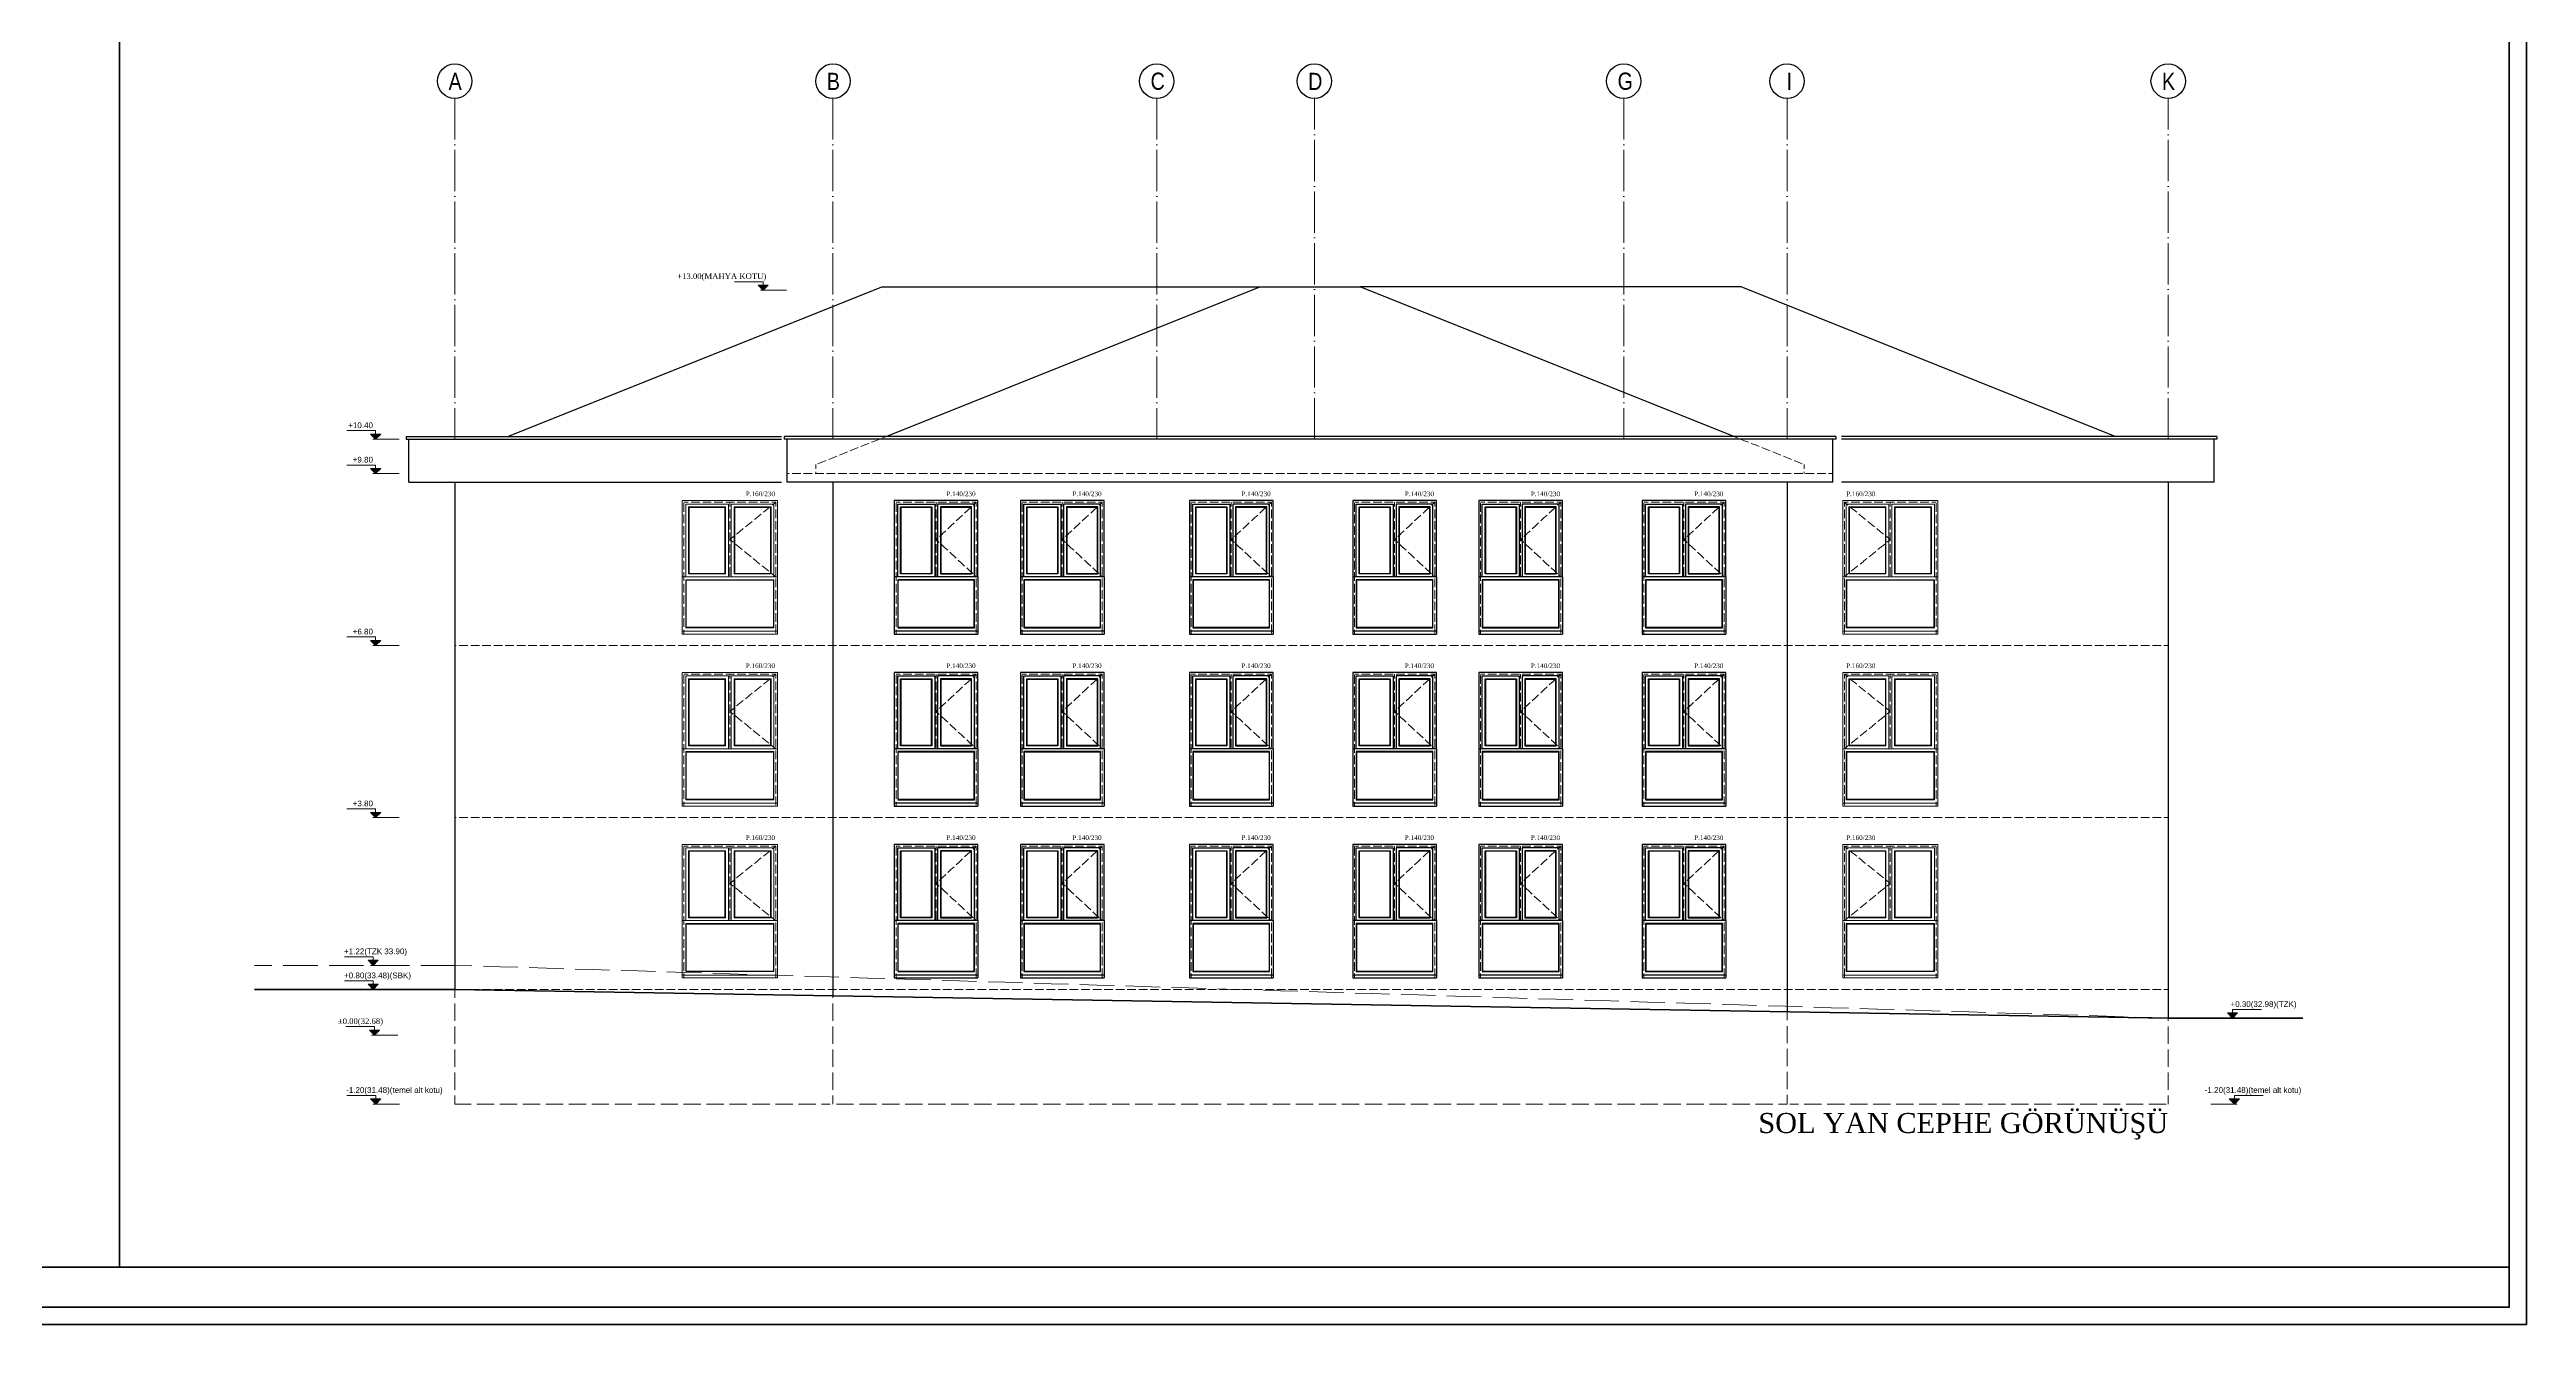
# Model space of a CAD drawing. Header units: millimetres. Extents: x 11587 to 81192, y -36083 to -25300.
# Drawn here: x 76869 to 81192, y -36083 to -33858 of the extents above; entities that cross this region are included whole.
import ezdxf

# ---------------------------------------------------------------- set-up
doc = ezdxf.new("R2010")
doc.units = ezdxf.units.MM
doc.linetypes.add('AKS', pattern=[30, 24, -3, 0, -3])
doc.linetypes.add('IZDUSUM1', pattern=[20, 7.5, -5, 7.5, 0])
for name, color, linetype, lineweight in [('rtm-aks balon', 20, 'Continuous', 25), ('rtm-aks balon yazı', 7, 'Continuous', 20), ('rtm-aks yeni', 7, 'AKS', 20), ('rtm-antet yazı-03', 233, 'Continuous', 30), ('rtm-antet-02', 140, 'Continuous', 40), ('rtm-cephe-03', 241, 'Continuous', 30), ('rtm-cephe-04', 33, 'Continuous', 25), ('rtm-izdusum-üst ince', 8, 'IZDUSUM1', 5), ('rtm-izdusum-üst kalın', 211, 'IZDUSUM1', 15), ('rtm-kesit katmanı-05', 153, 'Continuous', 20), ('rtm-mhl-yazı-malzeme', 253, 'Continuous', 13), ('rtm-sembol kot yazı', 7, 'Continuous', 20), ('rtm-symbol lvl', 242, 'Continuous', 20), ('rtm-tas_betonarme', 50, 'Continuous', 40)]:
    doc.layers.add(name, color=color, linetype=linetype, lineweight=lineweight)
doc.styles.add('A', font='times.ttf', dxfattribs={"height": 20})
doc.styles.add('AKSYAZI', font='ARIALN.TTF')
doc.styles.add('KT-isocpeur', font='arial.ttf', dxfattribs={"height": 10})
doc.styles.add('VAZ-OLCU', font='times.ttf', dxfattribs={"height": 60})

msp = doc.modelspace()

# ---------------------------------------------------------------- hatches: boundary and pattern name
at = {"layer": 'rtm-symbol lvl'}
for points in [[(78123.56, -34269.39), (78114.72, -34278.22), (78105.88, -34269.39)], [(78123.56, -34269.39), (78114.72, -34278.22), (78105.88, -34269.39)], [(77447.23, -34529.31), (77438.32, -34538.22), (77429.42, -34529.31)], [(77447.23, -34529.31), (77438.32, -34538.22), (77429.42, -34529.31)], [(77447.23, -34589.31), (77438.32, -34598.22), (77429.42, -34589.31)], [(77447.23, -34589.31), (77438.32, -34598.22), (77429.42, -34589.31)], [(77447.23, -34889.31), (77438.32, -34898.22), (77429.42, -34889.31)], [(77447.23, -34889.31), (77438.32, -34898.22), (77429.42, -34889.31)], [(77447.23, -35189.31), (77438.32, -35198.22), (77429.42, -35189.31)], [(77447.23, -35189.31), (77438.32, -35198.22), (77429.42, -35189.31)], [(77442.97, -35447.31), (77434.07, -35456.22), (77425.16, -35447.31)], [(77442.97, -35447.31), (77434.07, -35456.22), (77425.16, -35447.31)], [(77442.97, -35489.31), (77434.07, -35498.22), (77425.16, -35489.31)], [(77442.97, -35489.31), (77434.07, -35498.22), (77425.16, -35489.31)], [(77445.04, -35569.39), (77436.2, -35578.22), (77427.36, -35569.39)], [(77445.04, -35569.39), (77436.2, -35578.22), (77427.36, -35569.39)], [(80669.71, -35539.31), (80678.62, -35548.22), (80687.52, -35539.31)], [(80669.71, -35539.31), (80678.62, -35548.22), (80687.52, -35539.31)], [(77447.42, -35689.31), (77438.51, -35698.22), (77429.6, -35689.31)], [(77447.42, -35689.31), (77438.51, -35698.22), (77429.6, -35689.31)], [(80673, -35689.31), (80681.91, -35698.22), (80690.82, -35689.31)], [(80673, -35689.31), (80681.91, -35698.22), (80690.82, -35689.31)]]:
    msp.add_hatch(color=256, dxfattribs=at).paths.add_polyline_path(points)

# ---------------------------------------------------------------- linework, layer by layer
at = {"layer": 'rtm-aks balon'}
for centre in [(77576.4, -33913.3), (78236.4, -33913.3), (78801.4, -33913.3), (79076.4, -33913.3), (79616.4, -33913.3), (79901.4, -33913.3), (80566.4, -33913.3)]:
    msp.add_circle(centre, 30, dxfattribs=at)
at = {"layer": 'rtm-aks yeni', "ltscale": 3}
for p, q in [((77576.4, -33943.3), (77576.4, -34538.22)), ((78236.4, -33943.3), (78236.4, -34538.22)), ((78801.4, -33943.3), (78801.4, -34538.22)), ((79076.4, -34538.22), (79076.4, -33943.3)), ((79616.4, -33943.3), (79616.4, -34538.22)), ((79901.4, -33943.3), (79901.4, -34538.22)), ((80566.4, -34538.22), (80566.4, -33943.3))]:
    msp.add_line(p, q, dxfattribs=at)
at = {"layer": 'rtm-antet-02'}
for points in [[(68391.61, -31582.89), (68391.61, -36082.89), (81191.61, -36082.89), (81191.61, -31582.89), (68391.61, -31582.89)], [(76991.61, -31612.89), (76991.61, -35982.89)], [(68421.61, -35982.89), (81161.61, -35982.89)]]:
    msp.add_lwpolyline(points, dxfattribs=at)
msp.add_lwpolyline([(68421.61, -31612.89), (68421.61, -36052.89), (81161.61, -36052.89), (81161.61, -31612.89)], close=True, dxfattribs=at)
at = {"layer": 'rtm-cephe-03'}
for p, q in [((78236.4, -34613.22), (78236.4, -35509.26)), ((79901.4, -34613.22), (79901.4, -35537.1))]:
    msp.add_line(p, q, dxfattribs=at)
for points in [[(78329.17, -34533.22), (78981.4, -34272.33)], [(78981.4, -34272.33), (79156.4, -34272.33)], [(79808.63, -34533.22), (79156.4, -34272.33)], [(79986.4, -34533.22), (78151.4, -34533.22)], [(78151.4, -34533.22), (78151.4, -34538.22)], [(79986.4, -34533.22), (79986.4, -34538.22)], [(79986.4, -34538.22), (78151.4, -34538.22)], [(78156.4, -34613.22), (78156.4, -34538.22)], [(79981.4, -34613.22), (79981.4, -34538.22)], [(79981.4, -34613.22), (78156.4, -34613.22)]]:
    msp.add_lwpolyline(points, dxfattribs=at)
at = {"layer": 'rtm-cephe-04'}
for p, q in [((77576.4, -34613.22), (77576.4, -35498.22)), ((80566.4, -34613.22), (80566.4, -35548.22)), ((78489.4, -34873.22), (78343.4, -34873.22)), ((78343.4, -34873.22), (78343.4, -34878.22)), ((78343.4, -34878.22), (78489.4, -34878.22)), ((78489.4, -34873.22), (78489.4, -34878.22)), ((78709.4, -34873.22), (78563.4, -34873.22)), ((78563.4, -34873.22), (78563.4, -34878.22)), ((78563.4, -34878.22), (78709.4, -34878.22)), ((78709.4, -34873.22), (78709.4, -34878.22)), ((79004.4, -34873.22), (78858.4, -34873.22)), ((78858.4, -34873.22), (78858.4, -34878.22)), ((78858.4, -34878.22), (79004.4, -34878.22)), ((79004.4, -34873.22), (79004.4, -34878.22)), ((79289.4, -34873.22), (79143.4, -34873.22)), ((79143.4, -34873.22), (79143.4, -34878.22)), ((79143.4, -34878.22), (79289.4, -34878.22)), ((79289.4, -34873.22), (79289.4, -34878.22)), ((79509.4, -34873.22), (79363.4, -34873.22)), ((79363.4, -34873.22), (79363.4, -34878.22)), ((79363.4, -34878.22), (79509.4, -34878.22)), ((79509.4, -34873.22), (79509.4, -34878.22)), ((79794.4, -34873.22), (79648.4, -34873.22)), ((79648.4, -34873.22), (79648.4, -34878.22)), ((79648.4, -34878.22), (79794.4, -34878.22)), ((79794.4, -34873.22), (79794.4, -34878.22)), ((78489.4, -35173.22), (78343.4, -35173.22)), ((78343.4, -35173.22), (78343.4, -35178.22)), ((78343.4, -35178.22), (78489.4, -35178.22)), ((78489.4, -35173.22), (78489.4, -35178.22)), ((78709.4, -35173.22), (78563.4, -35173.22)), ((78563.4, -35173.22), (78563.4, -35178.22)), ((78563.4, -35178.22), (78709.4, -35178.22)), ((78709.4, -35173.22), (78709.4, -35178.22)), ((79004.4, -35173.22), (78858.4, -35173.22)), ((78858.4, -35173.22), (78858.4, -35178.22)), ((78858.4, -35178.22), (79004.4, -35178.22)), ((79004.4, -35173.22), (79004.4, -35178.22)), ((79289.4, -35173.22), (79143.4, -35173.22)), ((79143.4, -35173.22), (79143.4, -35178.22)), ((79143.4, -35178.22), (79289.4, -35178.22)), ((79289.4, -35173.22), (79289.4, -35178.22)), ((79509.4, -35173.22), (79363.4, -35173.22)), ((79363.4, -35173.22), (79363.4, -35178.22)), ((79363.4, -35178.22), (79509.4, -35178.22)), ((79509.4, -35173.22), (79509.4, -35178.22)), ((79794.4, -35173.22), (79648.4, -35173.22)), ((79648.4, -35173.22), (79648.4, -35178.22)), ((79648.4, -35178.22), (79794.4, -35178.22)), ((79794.4, -35173.22), (79794.4, -35178.22)), ((78489.4, -35473.22), (78343.4, -35473.22)), ((78343.4, -35473.22), (78343.4, -35478.22)), ((78343.4, -35478.22), (78489.4, -35478.22)), ((78489.4, -35473.22), (78489.4, -35478.22)), ((78709.4, -35473.22), (78563.4, -35473.22)), ((78563.4, -35473.22), (78563.4, -35478.22)), ((78563.4, -35478.22), (78709.4, -35478.22)), ((78709.4, -35473.22), (78709.4, -35478.22)), ((79004.4, -35473.22), (78858.4, -35473.22)), ((78858.4, -35473.22), (78858.4, -35478.22)), ((78858.4, -35478.22), (79004.4, -35478.22)), ((79004.4, -35473.22), (79004.4, -35478.22)), ((79289.4, -35473.22), (79143.4, -35473.22)), ((79143.4, -35473.22), (79143.4, -35478.22)), ((79143.4, -35478.22), (79289.4, -35478.22)), ((79289.4, -35473.22), (79289.4, -35478.22)), ((79509.4, -35473.22), (79363.4, -35473.22)), ((79363.4, -35473.22), (79363.4, -35478.22)), ((79363.4, -35478.22), (79509.4, -35478.22)), ((79509.4, -35473.22), (79509.4, -35478.22)), ((79794.4, -35473.22), (79648.4, -35473.22)), ((79648.4, -35473.22), (79648.4, -35478.22)), ((79648.4, -35478.22), (79794.4, -35478.22)), ((79794.4, -35473.22), (79794.4, -35478.22))]:
    msp.add_line(p, q, dxfattribs=at)
for points in [[(77669.17, -34533.22), (78321.4, -34272.33), (78981.4, -34272.33)], [(80473.63, -34533.22), (79821.4, -34272.33), (79156.4, -34272.33)], [(77491.4, -34533.22), (78146.4, -34533.22)], [(77491.4, -34533.22), (77491.4, -34538.22)], [(80651.4, -34533.22), (79996.4, -34533.22)], [(80651.4, -34533.22), (80651.4, -34538.22)], [(77491.4, -34538.22), (78146.4, -34538.22)], [(77496.4, -34613.22), (77496.4, -34538.22)], [(80651.4, -34538.22), (79996.4, -34538.22)], [(80646.4, -34613.22), (80646.4, -34538.22)], [(77496.4, -34613.22), (78146.4, -34613.22)], [(80646.4, -34613.22), (79996.4, -34613.22)], [(78489.4, -34778.22), (78489.4, -34645.22), (78343.4, -34645.22), (78343.4, -34778.22)], [(78349.4, -34778.22), (78349.4, -34651.22), (78413.9, -34651.22), (78413.9, -34778.22)], [(78483.4, -34778.22), (78483.4, -34651.22), (78418.9, -34651.22), (78418.9, -34778.22)], [(78709.4, -34778.22), (78709.4, -34645.22), (78563.4, -34645.22), (78563.4, -34778.22)], [(78569.4, -34778.22), (78569.4, -34651.22), (78633.9, -34651.22), (78633.9, -34778.22)], [(78703.4, -34778.22), (78703.4, -34651.22), (78638.9, -34651.22), (78638.9, -34778.22)], [(79004.4, -34778.22), (79004.4, -34645.22), (78858.4, -34645.22), (78858.4, -34778.22)], [(78864.4, -34778.22), (78864.4, -34651.22), (78928.9, -34651.22), (78928.9, -34778.22)], [(78998.4, -34778.22), (78998.4, -34651.22), (78933.9, -34651.22), (78933.9, -34778.22)], [(79289.4, -34778.22), (79289.4, -34645.22), (79143.4, -34645.22), (79143.4, -34778.22)], [(79149.4, -34778.22), (79149.4, -34651.22), (79213.9, -34651.22), (79213.9, -34778.22)], [(79283.4, -34778.22), (79283.4, -34651.22), (79218.9, -34651.22), (79218.9, -34778.22)], [(79509.4, -34778.22), (79509.4, -34645.22), (79363.4, -34645.22), (79363.4, -34778.22)], [(79369.4, -34778.22), (79369.4, -34651.22), (79433.9, -34651.22), (79433.9, -34778.22)], [(79503.4, -34778.22), (79503.4, -34651.22), (79438.9, -34651.22), (79438.9, -34778.22)], [(79794.4, -34778.22), (79794.4, -34645.22), (79648.4, -34645.22), (79648.4, -34778.22)], [(79654.4, -34778.22), (79654.4, -34651.22), (79718.9, -34651.22), (79718.9, -34778.22)], [(79788.4, -34778.22), (79788.4, -34651.22), (79723.9, -34651.22), (79723.9, -34778.22)], [(78343.4, -34778.22), (78343.4, -34873.22)], [(78489.4, -34778.22), (78343.4, -34778.22)], [(78489.4, -34778.22), (78489.4, -34873.22)], [(78563.4, -34778.22), (78563.4, -34873.22)], [(78709.4, -34778.22), (78563.4, -34778.22)], [(78709.4, -34778.22), (78709.4, -34873.22)], [(78858.4, -34778.22), (78858.4, -34873.22)], [(79004.4, -34778.22), (78858.4, -34778.22)], [(79004.4, -34778.22), (79004.4, -34873.22)], [(79143.4, -34778.22), (79143.4, -34873.22)], [(79289.4, -34778.22), (79143.4, -34778.22)], [(79289.4, -34778.22), (79289.4, -34873.22)], [(79363.4, -34778.22), (79363.4, -34873.22)], [(79509.4, -34778.22), (79363.4, -34778.22)], [(79509.4, -34778.22), (79509.4, -34873.22)], [(79648.4, -34778.22), (79648.4, -34873.22)], [(79794.4, -34778.22), (79648.4, -34778.22)], [(79794.4, -34778.22), (79794.4, -34873.22)], [(78489.4, -35078.22), (78489.4, -34945.22), (78343.4, -34945.22), (78343.4, -35078.22)], [(78349.4, -35078.22), (78349.4, -34951.22), (78413.9, -34951.22), (78413.9, -35078.22)], [(78483.4, -35078.22), (78483.4, -34951.22), (78418.9, -34951.22), (78418.9, -35078.22)], [(78709.4, -35078.22), (78709.4, -34945.22), (78563.4, -34945.22), (78563.4, -35078.22)], [(78569.4, -35078.22), (78569.4, -34951.22), (78633.9, -34951.22), (78633.9, -35078.22)], [(78703.4, -35078.22), (78703.4, -34951.22), (78638.9, -34951.22), (78638.9, -35078.22)], [(79004.4, -35078.22), (79004.4, -34945.22), (78858.4, -34945.22), (78858.4, -35078.22)], [(78864.4, -35078.22), (78864.4, -34951.22), (78928.9, -34951.22), (78928.9, -35078.22)], [(78998.4, -35078.22), (78998.4, -34951.22), (78933.9, -34951.22), (78933.9, -35078.22)], [(79289.4, -35078.22), (79289.4, -34945.22), (79143.4, -34945.22), (79143.4, -35078.22)], [(79149.4, -35078.22), (79149.4, -34951.22), (79213.9, -34951.22), (79213.9, -35078.22)], [(79283.4, -35078.22), (79283.4, -34951.22), (79218.9, -34951.22), (79218.9, -35078.22)], [(79509.4, -35078.22), (79509.4, -34945.22), (79363.4, -34945.22), (79363.4, -35078.22)], [(79369.4, -35078.22), (79369.4, -34951.22), (79433.9, -34951.22), (79433.9, -35078.22)], [(79503.4, -35078.22), (79503.4, -34951.22), (79438.9, -34951.22), (79438.9, -35078.22)], [(79794.4, -35078.22), (79794.4, -34945.22), (79648.4, -34945.22), (79648.4, -35078.22)], [(79654.4, -35078.22), (79654.4, -34951.22), (79718.9, -34951.22), (79718.9, -35078.22)], [(79788.4, -35078.22), (79788.4, -34951.22), (79723.9, -34951.22), (79723.9, -35078.22)], [(78343.4, -35078.22), (78343.4, -35173.22)], [(78489.4, -35078.22), (78343.4, -35078.22)], [(78489.4, -35078.22), (78489.4, -35173.22)], [(78563.4, -35078.22), (78563.4, -35173.22)], [(78709.4, -35078.22), (78563.4, -35078.22)], [(78709.4, -35078.22), (78709.4, -35173.22)], [(78858.4, -35078.22), (78858.4, -35173.22)], [(79004.4, -35078.22), (78858.4, -35078.22)], [(79004.4, -35078.22), (79004.4, -35173.22)], [(79143.4, -35078.22), (79143.4, -35173.22)], [(79289.4, -35078.22), (79143.4, -35078.22)], [(79289.4, -35078.22), (79289.4, -35173.22)], [(79363.4, -35078.22), (79363.4, -35173.22)], [(79509.4, -35078.22), (79363.4, -35078.22)], [(79509.4, -35078.22), (79509.4, -35173.22)], [(79648.4, -35078.22), (79648.4, -35173.22)], [(79794.4, -35078.22), (79648.4, -35078.22)], [(79794.4, -35078.22), (79794.4, -35173.22)], [(78489.4, -35378.22), (78489.4, -35245.22), (78343.4, -35245.22), (78343.4, -35378.22)], [(78349.4, -35378.22), (78349.4, -35251.22), (78413.9, -35251.22), (78413.9, -35378.22)], [(78483.4, -35378.22), (78483.4, -35251.22), (78418.9, -35251.22), (78418.9, -35378.22)], [(78709.4, -35378.22), (78709.4, -35245.22), (78563.4, -35245.22), (78563.4, -35378.22)], [(78569.4, -35378.22), (78569.4, -35251.22), (78633.9, -35251.22), (78633.9, -35378.22)], [(78703.4, -35378.22), (78703.4, -35251.22), (78638.9, -35251.22), (78638.9, -35378.22)], [(79004.4, -35378.22), (79004.4, -35245.22), (78858.4, -35245.22), (78858.4, -35378.22)], [(78864.4, -35378.22), (78864.4, -35251.22), (78928.9, -35251.22), (78928.9, -35378.22)], [(78998.4, -35378.22), (78998.4, -35251.22), (78933.9, -35251.22), (78933.9, -35378.22)], [(79289.4, -35378.22), (79289.4, -35245.22), (79143.4, -35245.22), (79143.4, -35378.22)], [(79149.4, -35378.22), (79149.4, -35251.22), (79213.9, -35251.22), (79213.9, -35378.22)], [(79283.4, -35378.22), (79283.4, -35251.22), (79218.9, -35251.22), (79218.9, -35378.22)], [(79509.4, -35378.22), (79509.4, -35245.22), (79363.4, -35245.22), (79363.4, -35378.22)], [(79369.4, -35378.22), (79369.4, -35251.22), (79433.9, -35251.22), (79433.9, -35378.22)], [(79503.4, -35378.22), (79503.4, -35251.22), (79438.9, -35251.22), (79438.9, -35378.22)], [(79794.4, -35378.22), (79794.4, -35245.22), (79648.4, -35245.22), (79648.4, -35378.22)], [(79654.4, -35378.22), (79654.4, -35251.22), (79718.9, -35251.22), (79718.9, -35378.22)], [(79788.4, -35378.22), (79788.4, -35251.22), (79723.9, -35251.22), (79723.9, -35378.22)], [(78343.4, -35378.22), (78343.4, -35473.22)], [(78489.4, -35378.22), (78343.4, -35378.22)], [(78489.4, -35378.22), (78489.4, -35473.22)], [(78563.4, -35378.22), (78563.4, -35473.22)], [(78709.4, -35378.22), (78563.4, -35378.22)], [(78709.4, -35378.22), (78709.4, -35473.22)], [(78858.4, -35378.22), (78858.4, -35473.22)], [(79004.4, -35378.22), (78858.4, -35378.22)], [(79004.4, -35378.22), (79004.4, -35473.22)], [(79143.4, -35378.22), (79143.4, -35473.22)], [(79289.4, -35378.22), (79143.4, -35378.22)], [(79289.4, -35378.22), (79289.4, -35473.22)], [(79363.4, -35378.22), (79363.4, -35473.22)], [(79509.4, -35378.22), (79363.4, -35378.22)], [(79509.4, -35378.22), (79509.4, -35473.22)], [(79648.4, -35378.22), (79648.4, -35473.22)], [(79794.4, -35378.22), (79648.4, -35378.22)], [(79794.4, -35378.22), (79794.4, -35473.22)]]:
    msp.add_lwpolyline(points, dxfattribs=at)
for points in [[(78408.9, -34656.22), (78408.9, -34773.22), (78354.4, -34773.22), (78354.4, -34656.22)], [(78423.9, -34656.22), (78423.9, -34773.22), (78478.4, -34773.22), (78478.4, -34656.22)], [(78628.9, -34656.22), (78628.9, -34773.22), (78574.4, -34773.22), (78574.4, -34656.22)], [(78643.9, -34656.22), (78643.9, -34773.22), (78698.4, -34773.22), (78698.4, -34656.22)], [(78923.9, -34656.22), (78923.9, -34773.22), (78869.4, -34773.22), (78869.4, -34656.22)], [(78938.9, -34656.22), (78938.9, -34773.22), (78993.4, -34773.22), (78993.4, -34656.22)], [(79208.9, -34656.22), (79208.9, -34773.22), (79154.4, -34773.22), (79154.4, -34656.22)], [(79223.9, -34656.22), (79223.9, -34773.22), (79278.4, -34773.22), (79278.4, -34656.22)], [(79428.9, -34656.22), (79428.9, -34773.22), (79374.4, -34773.22), (79374.4, -34656.22)], [(79443.9, -34656.22), (79443.9, -34773.22), (79498.4, -34773.22), (79498.4, -34656.22)], [(79713.9, -34656.22), (79713.9, -34773.22), (79659.4, -34773.22), (79659.4, -34656.22)], [(79728.9, -34656.22), (79728.9, -34773.22), (79783.4, -34773.22), (79783.4, -34656.22)], [(78349.4, -34867.22), (78483.4, -34867.22), (78483.4, -34783.22), (78349.4, -34783.22)], [(78569.4, -34867.22), (78703.4, -34867.22), (78703.4, -34783.22), (78569.4, -34783.22)], [(78864.4, -34867.22), (78998.4, -34867.22), (78998.4, -34783.22), (78864.4, -34783.22)], [(79149.4, -34867.22), (79283.4, -34867.22), (79283.4, -34783.22), (79149.4, -34783.22)], [(79369.4, -34867.22), (79503.4, -34867.22), (79503.4, -34783.22), (79369.4, -34783.22)], [(79654.4, -34867.22), (79788.4, -34867.22), (79788.4, -34783.22), (79654.4, -34783.22)], [(78408.9, -34956.22), (78408.9, -35073.22), (78354.4, -35073.22), (78354.4, -34956.22)], [(78423.9, -34956.22), (78423.9, -35073.22), (78478.4, -35073.22), (78478.4, -34956.22)], [(78628.9, -34956.22), (78628.9, -35073.22), (78574.4, -35073.22), (78574.4, -34956.22)], [(78643.9, -34956.22), (78643.9, -35073.22), (78698.4, -35073.22), (78698.4, -34956.22)], [(78923.9, -34956.22), (78923.9, -35073.22), (78869.4, -35073.22), (78869.4, -34956.22)], [(78938.9, -34956.22), (78938.9, -35073.22), (78993.4, -35073.22), (78993.4, -34956.22)], [(79208.9, -34956.22), (79208.9, -35073.22), (79154.4, -35073.22), (79154.4, -34956.22)], [(79223.9, -34956.22), (79223.9, -35073.22), (79278.4, -35073.22), (79278.4, -34956.22)], [(79428.9, -34956.22), (79428.9, -35073.22), (79374.4, -35073.22), (79374.4, -34956.22)], [(79443.9, -34956.22), (79443.9, -35073.22), (79498.4, -35073.22), (79498.4, -34956.22)], [(79713.9, -34956.22), (79713.9, -35073.22), (79659.4, -35073.22), (79659.4, -34956.22)], [(79728.9, -34956.22), (79728.9, -35073.22), (79783.4, -35073.22), (79783.4, -34956.22)], [(78349.4, -35167.22), (78483.4, -35167.22), (78483.4, -35083.22), (78349.4, -35083.22)], [(78569.4, -35167.22), (78703.4, -35167.22), (78703.4, -35083.22), (78569.4, -35083.22)], [(78864.4, -35167.22), (78998.4, -35167.22), (78998.4, -35083.22), (78864.4, -35083.22)], [(79149.4, -35167.22), (79283.4, -35167.22), (79283.4, -35083.22), (79149.4, -35083.22)], [(79369.4, -35167.22), (79503.4, -35167.22), (79503.4, -35083.22), (79369.4, -35083.22)], [(79654.4, -35167.22), (79788.4, -35167.22), (79788.4, -35083.22), (79654.4, -35083.22)], [(78408.9, -35256.22), (78408.9, -35373.22), (78354.4, -35373.22), (78354.4, -35256.22)], [(78423.9, -35256.22), (78423.9, -35373.22), (78478.4, -35373.22), (78478.4, -35256.22)], [(78628.9, -35256.22), (78628.9, -35373.22), (78574.4, -35373.22), (78574.4, -35256.22)], [(78643.9, -35256.22), (78643.9, -35373.22), (78698.4, -35373.22), (78698.4, -35256.22)], [(78923.9, -35256.22), (78923.9, -35373.22), (78869.4, -35373.22), (78869.4, -35256.22)], [(78938.9, -35256.22), (78938.9, -35373.22), (78993.4, -35373.22), (78993.4, -35256.22)], [(79208.9, -35256.22), (79208.9, -35373.22), (79154.4, -35373.22), (79154.4, -35256.22)], [(79223.9, -35256.22), (79223.9, -35373.22), (79278.4, -35373.22), (79278.4, -35256.22)], [(79428.9, -35256.22), (79428.9, -35373.22), (79374.4, -35373.22), (79374.4, -35256.22)], [(79443.9, -35256.22), (79443.9, -35373.22), (79498.4, -35373.22), (79498.4, -35256.22)], [(79713.9, -35256.22), (79713.9, -35373.22), (79659.4, -35373.22), (79659.4, -35256.22)], [(79728.9, -35256.22), (79728.9, -35373.22), (79783.4, -35373.22), (79783.4, -35256.22)], [(78349.4, -35467.22), (78483.4, -35467.22), (78483.4, -35383.22), (78349.4, -35383.22)], [(78569.4, -35467.22), (78703.4, -35467.22), (78703.4, -35383.22), (78569.4, -35383.22)], [(78864.4, -35467.22), (78998.4, -35467.22), (78998.4, -35383.22), (78864.4, -35383.22)], [(79149.4, -35467.22), (79283.4, -35467.22), (79283.4, -35383.22), (79149.4, -35383.22)], [(79369.4, -35467.22), (79503.4, -35467.22), (79503.4, -35383.22), (79369.4, -35383.22)], [(79654.4, -35467.22), (79788.4, -35467.22), (79788.4, -35383.22), (79654.4, -35383.22)]]:
    msp.add_lwpolyline(points, close=True, dxfattribs=at)
at = {"layer": 'rtm-izdusum-üst ince'}
for p, q in [((77976.4, -34878.22), (77976.4, -34648.22)), ((77976.4, -34648.22), (78136.4, -34648.22)), ((78136.4, -34648.22), (78136.4, -34878.22)), ((78346.4, -34878.22), (78346.4, -34648.22)), ((78346.4, -34648.22), (78486.4, -34648.22)), ((78486.4, -34648.22), (78486.4, -34878.22)), ((78566.4, -34878.22), (78566.4, -34648.22)), ((78566.4, -34648.22), (78706.4, -34648.22)), ((78706.4, -34648.22), (78706.4, -34878.22)), ((78861.4, -34878.22), (78861.4, -34648.22)), ((78861.4, -34648.22), (79001.4, -34648.22)), ((79001.4, -34648.22), (79001.4, -34878.22)), ((79146.4, -34878.22), (79146.4, -34648.22)), ((79146.4, -34648.22), (79286.4, -34648.22)), ((79286.4, -34648.22), (79286.4, -34878.22)), ((79366.4, -34878.22), (79366.4, -34648.22)), ((79366.4, -34648.22), (79506.4, -34648.22)), ((79506.4, -34648.22), (79506.4, -34878.22)), ((79651.4, -34878.22), (79651.4, -34648.22)), ((79651.4, -34648.22), (79791.4, -34648.22)), ((79791.4, -34648.22), (79791.4, -34878.22)), ((80161.4, -34648.22), (80001.4, -34648.22)), ((80001.4, -34648.22), (80001.4, -34878.22)), ((80161.4, -34878.22), (80161.4, -34648.22)), ((77976.4, -35178.22), (77976.4, -34948.22)), ((77976.4, -34948.22), (78136.4, -34948.22)), ((78136.4, -34948.22), (78136.4, -35178.22)), ((78346.4, -35178.22), (78346.4, -34948.22)), ((78346.4, -34948.22), (78486.4, -34948.22)), ((78486.4, -34948.22), (78486.4, -35178.22)), ((78566.4, -35178.22), (78566.4, -34948.22)), ((78566.4, -34948.22), (78706.4, -34948.22)), ((78706.4, -34948.22), (78706.4, -35178.22)), ((78861.4, -35178.22), (78861.4, -34948.22)), ((78861.4, -34948.22), (79001.4, -34948.22)), ((79001.4, -34948.22), (79001.4, -35178.22)), ((79146.4, -35178.22), (79146.4, -34948.22)), ((79146.4, -34948.22), (79286.4, -34948.22)), ((79286.4, -34948.22), (79286.4, -35178.22)), ((79366.4, -35178.22), (79366.4, -34948.22)), ((79366.4, -34948.22), (79506.4, -34948.22)), ((79506.4, -34948.22), (79506.4, -35178.22)), ((79651.4, -35178.22), (79651.4, -34948.22)), ((79651.4, -34948.22), (79791.4, -34948.22)), ((79791.4, -34948.22), (79791.4, -35178.22)), ((80161.4, -34948.22), (80001.4, -34948.22)), ((80001.4, -34948.22), (80001.4, -35178.22)), ((80161.4, -35178.22), (80161.4, -34948.22)), ((77976.4, -35478.22), (77976.4, -35248.22)), ((77976.4, -35248.22), (78136.4, -35248.22)), ((78136.4, -35248.22), (78136.4, -35478.22)), ((78346.4, -35478.22), (78346.4, -35248.22)), ((78346.4, -35248.22), (78486.4, -35248.22)), ((78486.4, -35248.22), (78486.4, -35478.22)), ((78566.4, -35478.22), (78566.4, -35248.22)), ((78566.4, -35248.22), (78706.4, -35248.22)), ((78706.4, -35248.22), (78706.4, -35478.22)), ((78861.4, -35478.22), (78861.4, -35248.22)), ((78861.4, -35248.22), (79001.4, -35248.22)), ((79001.4, -35248.22), (79001.4, -35478.22)), ((79146.4, -35478.22), (79146.4, -35248.22)), ((79146.4, -35248.22), (79286.4, -35248.22)), ((79286.4, -35248.22), (79286.4, -35478.22)), ((79366.4, -35478.22), (79366.4, -35248.22)), ((79366.4, -35248.22), (79506.4, -35248.22)), ((79506.4, -35248.22), (79506.4, -35478.22)), ((79651.4, -35478.22), (79651.4, -35248.22)), ((79651.4, -35248.22), (79791.4, -35248.22)), ((79791.4, -35248.22), (79791.4, -35478.22)), ((80161.4, -35248.22), (80001.4, -35248.22)), ((80001.4, -35248.22), (80001.4, -35478.22)), ((80161.4, -35478.22), (80161.4, -35248.22))]:
    msp.add_line(p, q, dxfattribs=at)
for points in [[(78329.17, -34533.22), (78206.4, -34582.33), (78206.4, -34598.22)], [(79808.63, -34533.22), (79931.4, -34582.33), (79931.4, -34598.22)], [(79981.4, -34598.22), (78156.4, -34598.22)], [(78136.4, -34648.22), (78056.4, -34713.22), (78136.4, -34778.22)], [(78056.4, -34648.22), (78056.4, -34778.22)], [(78486.4, -34648.22), (78416.4, -34713.22), (78486.4, -34778.22)], [(78416.4, -34648.22), (78416.4, -34778.22)], [(78706.4, -34648.22), (78636.4, -34713.22), (78706.4, -34778.22)], [(78636.4, -34648.22), (78636.4, -34778.22)], [(79001.4, -34648.22), (78931.4, -34713.22), (79001.4, -34778.22)], [(78931.4, -34648.22), (78931.4, -34778.22)], [(79286.4, -34648.22), (79216.4, -34713.22), (79286.4, -34778.22)], [(79216.4, -34648.22), (79216.4, -34778.22)], [(79506.4, -34648.22), (79436.4, -34713.22), (79506.4, -34778.22)], [(79436.4, -34648.22), (79436.4, -34778.22)], [(79791.4, -34648.22), (79721.4, -34713.22), (79791.4, -34778.22)], [(79721.4, -34648.22), (79721.4, -34778.22)], [(80001.4, -34648.22), (80081.4, -34713.22), (80001.4, -34778.22)], [(80081.4, -34648.22), (80081.4, -34778.22)], [(80566.4, -34898.22), (77576.4, -34898.22)], [(78136.4, -34948.22), (78056.4, -35013.22), (78136.4, -35078.22)], [(78056.4, -34948.22), (78056.4, -35078.22)], [(78486.4, -34948.22), (78416.4, -35013.22), (78486.4, -35078.22)], [(78416.4, -34948.22), (78416.4, -35078.22)], [(78706.4, -34948.22), (78636.4, -35013.22), (78706.4, -35078.22)], [(78636.4, -34948.22), (78636.4, -35078.22)], [(79001.4, -34948.22), (78931.4, -35013.22), (79001.4, -35078.22)], [(78931.4, -34948.22), (78931.4, -35078.22)], [(79286.4, -34948.22), (79216.4, -35013.22), (79286.4, -35078.22)], [(79216.4, -34948.22), (79216.4, -35078.22)], [(79506.4, -34948.22), (79436.4, -35013.22), (79506.4, -35078.22)], [(79436.4, -34948.22), (79436.4, -35078.22)], [(79791.4, -34948.22), (79721.4, -35013.22), (79791.4, -35078.22)], [(79721.4, -34948.22), (79721.4, -35078.22)], [(80001.4, -34948.22), (80081.4, -35013.22), (80001.4, -35078.22)], [(80081.4, -34948.22), (80081.4, -35078.22)], [(80566.4, -35198.22), (77576.4, -35198.22)], [(78136.4, -35248.22), (78056.4, -35313.22), (78136.4, -35378.22)], [(78056.4, -35248.22), (78056.4, -35378.22)], [(78486.4, -35248.22), (78416.4, -35313.22), (78486.4, -35378.22)], [(78416.4, -35248.22), (78416.4, -35378.22)], [(78706.4, -35248.22), (78636.4, -35313.22), (78706.4, -35378.22)], [(78636.4, -35248.22), (78636.4, -35378.22)], [(79001.4, -35248.22), (78931.4, -35313.22), (79001.4, -35378.22)], [(78931.4, -35248.22), (78931.4, -35378.22)], [(79286.4, -35248.22), (79216.4, -35313.22), (79286.4, -35378.22)], [(79216.4, -35248.22), (79216.4, -35378.22)], [(79506.4, -35248.22), (79436.4, -35313.22), (79506.4, -35378.22)], [(79436.4, -35248.22), (79436.4, -35378.22)], [(79791.4, -35248.22), (79721.4, -35313.22), (79791.4, -35378.22)], [(79721.4, -35248.22), (79721.4, -35378.22)], [(80001.4, -35248.22), (80081.4, -35313.22), (80001.4, -35378.22)], [(80081.4, -35248.22), (80081.4, -35378.22)], [(80566.4, -35498.22), (77576.4, -35498.22)]]:
    msp.add_lwpolyline(points, dxfattribs=at)
at = {"layer": 'rtm-izdusum-üst ince', "ltscale": 2}
for points in [[(78231.4, -35698.22), (77576.4, -35698.22), (77576.4, -35498.22)], [(79901.4, -35537.1), (79901.4, -35698.22), (78236.4, -35698.22), (78236.4, -35509.26)], [(79906.4, -35698.22), (80566.4, -35698.22), (80566.4, -35548.22)]]:
    msp.add_lwpolyline(points, dxfattribs=at)
at = {"layer": 'rtm-izdusum-üst kalın', "ltscale": 4}
msp.add_lwpolyline([(77227.06, -35456.22), (77576.4, -35456.22), (80566.4, -35548.22)], dxfattribs=at)
at = {"layer": 'rtm-kesit katmanı-05'}
for p, q in [((78139.4, -34873.22), (77973.4, -34873.22)), ((77973.4, -34873.22), (77973.4, -34878.22)), ((77973.4, -34878.22), (78139.4, -34878.22)), ((78139.4, -34873.22), (78139.4, -34878.22)), ((79998.4, -34873.22), (80164.4, -34873.22)), ((79998.4, -34873.22), (79998.4, -34878.22)), ((80164.4, -34878.22), (79998.4, -34878.22)), ((80164.4, -34873.22), (80164.4, -34878.22)), ((78139.4, -35173.22), (77973.4, -35173.22)), ((77973.4, -35173.22), (77973.4, -35178.22)), ((77973.4, -35178.22), (78139.4, -35178.22)), ((78139.4, -35173.22), (78139.4, -35178.22)), ((79998.4, -35173.22), (80164.4, -35173.22)), ((79998.4, -35173.22), (79998.4, -35178.22)), ((80164.4, -35178.22), (79998.4, -35178.22)), ((80164.4, -35173.22), (80164.4, -35178.22)), ((78139.4, -35473.22), (77973.4, -35473.22)), ((77973.4, -35473.22), (77973.4, -35478.22)), ((77973.4, -35478.22), (78139.4, -35478.22)), ((78139.4, -35473.22), (78139.4, -35478.22)), ((79998.4, -35473.22), (80164.4, -35473.22)), ((79998.4, -35473.22), (79998.4, -35478.22)), ((80164.4, -35478.22), (79998.4, -35478.22)), ((80164.4, -35473.22), (80164.4, -35478.22))]:
    msp.add_line(p, q, dxfattribs=at)
for points in [[(78139.4, -34778.22), (78139.4, -34645.22), (77973.4, -34645.22), (77973.4, -34778.22)], [(77979.4, -34778.22), (77979.4, -34651.22), (78053.9, -34651.22), (78053.9, -34778.22)], [(78133.4, -34778.22), (78133.4, -34651.22), (78058.9, -34651.22), (78058.9, -34778.22)], [(79998.4, -34778.22), (79998.4, -34645.22), (80164.4, -34645.22), (80164.4, -34778.22)], [(80004.4, -34778.22), (80004.4, -34651.22), (80078.9, -34651.22), (80078.9, -34778.22)], [(80158.4, -34778.22), (80158.4, -34651.22), (80083.9, -34651.22), (80083.9, -34778.22)], [(77973.4, -34778.22), (77973.4, -34873.22)], [(78139.4, -34778.22), (77973.4, -34778.22)], [(78139.4, -34778.22), (78139.4, -34873.22)], [(79998.4, -34778.22), (79998.4, -34873.22)], [(79998.4, -34778.22), (80164.4, -34778.22)], [(80164.4, -34778.22), (80164.4, -34873.22)], [(78139.4, -35078.22), (78139.4, -34945.22), (77973.4, -34945.22), (77973.4, -35078.22)], [(77979.4, -35078.22), (77979.4, -34951.22), (78053.9, -34951.22), (78053.9, -35078.22)], [(78133.4, -35078.22), (78133.4, -34951.22), (78058.9, -34951.22), (78058.9, -35078.22)], [(79998.4, -35078.22), (79998.4, -34945.22), (80164.4, -34945.22), (80164.4, -35078.22)], [(80004.4, -35078.22), (80004.4, -34951.22), (80078.9, -34951.22), (80078.9, -35078.22)], [(80158.4, -35078.22), (80158.4, -34951.22), (80083.9, -34951.22), (80083.9, -35078.22)], [(77973.4, -35078.22), (77973.4, -35173.22)], [(78139.4, -35078.22), (77973.4, -35078.22)], [(78139.4, -35078.22), (78139.4, -35173.22)], [(79998.4, -35078.22), (79998.4, -35173.22)], [(79998.4, -35078.22), (80164.4, -35078.22)], [(80164.4, -35078.22), (80164.4, -35173.22)], [(78139.4, -35378.22), (78139.4, -35245.22), (77973.4, -35245.22), (77973.4, -35378.22)], [(77979.4, -35378.22), (77979.4, -35251.22), (78053.9, -35251.22), (78053.9, -35378.22)], [(78133.4, -35378.22), (78133.4, -35251.22), (78058.9, -35251.22), (78058.9, -35378.22)], [(79998.4, -35378.22), (79998.4, -35245.22), (80164.4, -35245.22), (80164.4, -35378.22)], [(80004.4, -35378.22), (80004.4, -35251.22), (80078.9, -35251.22), (80078.9, -35378.22)], [(80158.4, -35378.22), (80158.4, -35251.22), (80083.9, -35251.22), (80083.9, -35378.22)], [(77973.4, -35378.22), (77973.4, -35473.22)], [(78139.4, -35378.22), (77973.4, -35378.22)], [(78139.4, -35378.22), (78139.4, -35473.22)], [(79998.4, -35378.22), (79998.4, -35473.22)], [(79998.4, -35378.22), (80164.4, -35378.22)], [(80164.4, -35378.22), (80164.4, -35473.22)]]:
    msp.add_lwpolyline(points, dxfattribs=at)
for points in [[(78048.9, -34656.22), (78048.9, -34773.22), (77984.4, -34773.22), (77984.4, -34656.22)], [(78047.9, -34657.22), (78047.9, -34772.22), (77985.4, -34772.22), (77985.4, -34657.22)], [(78063.9, -34656.22), (78063.9, -34773.22), (78128.4, -34773.22), (78128.4, -34656.22)], [(78064.9, -34657.22), (78064.9, -34772.22), (78127.4, -34772.22), (78127.4, -34657.22)], [(78407.9, -34657.22), (78407.9, -34772.22), (78355.4, -34772.22), (78355.4, -34657.22)], [(78424.9, -34657.22), (78424.9, -34772.22), (78477.4, -34772.22), (78477.4, -34657.22)], [(78627.9, -34657.22), (78627.9, -34772.22), (78575.4, -34772.22), (78575.4, -34657.22)], [(78644.9, -34657.22), (78644.9, -34772.22), (78697.4, -34772.22), (78697.4, -34657.22)], [(78922.9, -34657.22), (78922.9, -34772.22), (78870.4, -34772.22), (78870.4, -34657.22)], [(78939.9, -34657.22), (78939.9, -34772.22), (78992.4, -34772.22), (78992.4, -34657.22)], [(79207.9, -34657.22), (79207.9, -34772.22), (79155.4, -34772.22), (79155.4, -34657.22)], [(79224.9, -34657.22), (79224.9, -34772.22), (79277.4, -34772.22), (79277.4, -34657.22)], [(79427.9, -34657.22), (79427.9, -34772.22), (79375.4, -34772.22), (79375.4, -34657.22)], [(79444.9, -34657.22), (79444.9, -34772.22), (79497.4, -34772.22), (79497.4, -34657.22)], [(79712.9, -34657.22), (79712.9, -34772.22), (79660.4, -34772.22), (79660.4, -34657.22)], [(79729.9, -34657.22), (79729.9, -34772.22), (79782.4, -34772.22), (79782.4, -34657.22)], [(80073.9, -34656.22), (80073.9, -34773.22), (80009.4, -34773.22), (80009.4, -34656.22)], [(80072.9, -34657.22), (80072.9, -34772.22), (80010.4, -34772.22), (80010.4, -34657.22)], [(80088.9, -34656.22), (80088.9, -34773.22), (80153.4, -34773.22), (80153.4, -34656.22)], [(80089.9, -34657.22), (80089.9, -34772.22), (80152.4, -34772.22), (80152.4, -34657.22)], [(77979.4, -34867.22), (78133.4, -34867.22), (78133.4, -34783.22), (77979.4, -34783.22)], [(77980.4, -34866.22), (78132.4, -34866.22), (78132.4, -34784.22), (77980.4, -34784.22)], [(78350.4, -34866.22), (78482.4, -34866.22), (78482.4, -34784.22), (78350.4, -34784.22)], [(78570.4, -34866.22), (78702.4, -34866.22), (78702.4, -34784.22), (78570.4, -34784.22)], [(78865.4, -34866.22), (78997.4, -34866.22), (78997.4, -34784.22), (78865.4, -34784.22)], [(79150.4, -34866.22), (79282.4, -34866.22), (79282.4, -34784.22), (79150.4, -34784.22)], [(79370.4, -34866.22), (79502.4, -34866.22), (79502.4, -34784.22), (79370.4, -34784.22)], [(79655.4, -34866.22), (79787.4, -34866.22), (79787.4, -34784.22), (79655.4, -34784.22)], [(80158.4, -34867.22), (80004.4, -34867.22), (80004.4, -34783.22), (80158.4, -34783.22)], [(80157.4, -34866.22), (80005.4, -34866.22), (80005.4, -34784.22), (80157.4, -34784.22)], [(78048.9, -34956.22), (78048.9, -35073.22), (77984.4, -35073.22), (77984.4, -34956.22)], [(78047.9, -34957.22), (78047.9, -35072.22), (77985.4, -35072.22), (77985.4, -34957.22)], [(78063.9, -34956.22), (78063.9, -35073.22), (78128.4, -35073.22), (78128.4, -34956.22)], [(78064.9, -34957.22), (78064.9, -35072.22), (78127.4, -35072.22), (78127.4, -34957.22)], [(78407.9, -34957.22), (78407.9, -35072.22), (78355.4, -35072.22), (78355.4, -34957.22)], [(78424.9, -34957.22), (78424.9, -35072.22), (78477.4, -35072.22), (78477.4, -34957.22)], [(78627.9, -34957.22), (78627.9, -35072.22), (78575.4, -35072.22), (78575.4, -34957.22)], [(78644.9, -34957.22), (78644.9, -35072.22), (78697.4, -35072.22), (78697.4, -34957.22)], [(78922.9, -34957.22), (78922.9, -35072.22), (78870.4, -35072.22), (78870.4, -34957.22)], [(78939.9, -34957.22), (78939.9, -35072.22), (78992.4, -35072.22), (78992.4, -34957.22)], [(79207.9, -34957.22), (79207.9, -35072.22), (79155.4, -35072.22), (79155.4, -34957.22)], [(79224.9, -34957.22), (79224.9, -35072.22), (79277.4, -35072.22), (79277.4, -34957.22)], [(79427.9, -34957.22), (79427.9, -35072.22), (79375.4, -35072.22), (79375.4, -34957.22)], [(79444.9, -34957.22), (79444.9, -35072.22), (79497.4, -35072.22), (79497.4, -34957.22)], [(79712.9, -34957.22), (79712.9, -35072.22), (79660.4, -35072.22), (79660.4, -34957.22)], [(79729.9, -34957.22), (79729.9, -35072.22), (79782.4, -35072.22), (79782.4, -34957.22)], [(80073.9, -34956.22), (80073.9, -35073.22), (80009.4, -35073.22), (80009.4, -34956.22)], [(80072.9, -34957.22), (80072.9, -35072.22), (80010.4, -35072.22), (80010.4, -34957.22)], [(80088.9, -34956.22), (80088.9, -35073.22), (80153.4, -35073.22), (80153.4, -34956.22)], [(80089.9, -34957.22), (80089.9, -35072.22), (80152.4, -35072.22), (80152.4, -34957.22)], [(77979.4, -35167.22), (78133.4, -35167.22), (78133.4, -35083.22), (77979.4, -35083.22)], [(77980.4, -35166.22), (78132.4, -35166.22), (78132.4, -35084.22), (77980.4, -35084.22)], [(78350.4, -35166.22), (78482.4, -35166.22), (78482.4, -35084.22), (78350.4, -35084.22)], [(78570.4, -35166.22), (78702.4, -35166.22), (78702.4, -35084.22), (78570.4, -35084.22)], [(78865.4, -35166.22), (78997.4, -35166.22), (78997.4, -35084.22), (78865.4, -35084.22)], [(79150.4, -35166.22), (79282.4, -35166.22), (79282.4, -35084.22), (79150.4, -35084.22)], [(79370.4, -35166.22), (79502.4, -35166.22), (79502.4, -35084.22), (79370.4, -35084.22)], [(79655.4, -35166.22), (79787.4, -35166.22), (79787.4, -35084.22), (79655.4, -35084.22)], [(80158.4, -35167.22), (80004.4, -35167.22), (80004.4, -35083.22), (80158.4, -35083.22)], [(80157.4, -35166.22), (80005.4, -35166.22), (80005.4, -35084.22), (80157.4, -35084.22)], [(78048.9, -35256.22), (78048.9, -35373.22), (77984.4, -35373.22), (77984.4, -35256.22)], [(78047.9, -35257.22), (78047.9, -35372.22), (77985.4, -35372.22), (77985.4, -35257.22)], [(78063.9, -35256.22), (78063.9, -35373.22), (78128.4, -35373.22), (78128.4, -35256.22)], [(78064.9, -35257.22), (78064.9, -35372.22), (78127.4, -35372.22), (78127.4, -35257.22)], [(78407.9, -35257.22), (78407.9, -35372.22), (78355.4, -35372.22), (78355.4, -35257.22)], [(78424.9, -35257.22), (78424.9, -35372.22), (78477.4, -35372.22), (78477.4, -35257.22)], [(78627.9, -35257.22), (78627.9, -35372.22), (78575.4, -35372.22), (78575.4, -35257.22)], [(78644.9, -35257.22), (78644.9, -35372.22), (78697.4, -35372.22), (78697.4, -35257.22)], [(78922.9, -35257.22), (78922.9, -35372.22), (78870.4, -35372.22), (78870.4, -35257.22)], [(78939.9, -35257.22), (78939.9, -35372.22), (78992.4, -35372.22), (78992.4, -35257.22)], [(79207.9, -35257.22), (79207.9, -35372.22), (79155.4, -35372.22), (79155.4, -35257.22)], [(79224.9, -35257.22), (79224.9, -35372.22), (79277.4, -35372.22), (79277.4, -35257.22)], [(79427.9, -35257.22), (79427.9, -35372.22), (79375.4, -35372.22), (79375.4, -35257.22)], [(79444.9, -35257.22), (79444.9, -35372.22), (79497.4, -35372.22), (79497.4, -35257.22)], [(79712.9, -35257.22), (79712.9, -35372.22), (79660.4, -35372.22), (79660.4, -35257.22)], [(79729.9, -35257.22), (79729.9, -35372.22), (79782.4, -35372.22), (79782.4, -35257.22)], [(80073.9, -35256.22), (80073.9, -35373.22), (80009.4, -35373.22), (80009.4, -35256.22)], [(80072.9, -35257.22), (80072.9, -35372.22), (80010.4, -35372.22), (80010.4, -35257.22)], [(80088.9, -35256.22), (80088.9, -35373.22), (80153.4, -35373.22), (80153.4, -35256.22)], [(80089.9, -35257.22), (80089.9, -35372.22), (80152.4, -35372.22), (80152.4, -35257.22)], [(77979.4, -35467.22), (78133.4, -35467.22), (78133.4, -35383.22), (77979.4, -35383.22)], [(77980.4, -35466.22), (78132.4, -35466.22), (78132.4, -35384.22), (77980.4, -35384.22)], [(78350.4, -35466.22), (78482.4, -35466.22), (78482.4, -35384.22), (78350.4, -35384.22)], [(78570.4, -35466.22), (78702.4, -35466.22), (78702.4, -35384.22), (78570.4, -35384.22)], [(78865.4, -35466.22), (78997.4, -35466.22), (78997.4, -35384.22), (78865.4, -35384.22)], [(79150.4, -35466.22), (79282.4, -35466.22), (79282.4, -35384.22), (79150.4, -35384.22)], [(79370.4, -35466.22), (79502.4, -35466.22), (79502.4, -35384.22), (79370.4, -35384.22)], [(79655.4, -35466.22), (79787.4, -35466.22), (79787.4, -35384.22), (79655.4, -35384.22)], [(80158.4, -35467.22), (80004.4, -35467.22), (80004.4, -35383.22), (80158.4, -35383.22)], [(80157.4, -35466.22), (80005.4, -35466.22), (80005.4, -35384.22), (80157.4, -35384.22)]]:
    msp.add_lwpolyline(points, close=True, dxfattribs=at)
at = {"layer": 'rtm-symbol lvl'}
for p, q in [((78155.56, -34278.22), (78109.76, -34278.22)), ((77479.49, -34538.22), (77433.33, -34538.22)), ((77479.49, -34598.22), (77433.33, -34598.22)), ((77479.49, -34898.22), (77433.33, -34898.22)), ((77479.49, -35198.22), (77433.33, -35198.22)), ((77475.23, -35456.22), (77429.07, -35456.22)), ((77475.23, -35498.22), (77429.07, -35498.22)), ((80637.45, -35548.22), (80683.61, -35548.22)), ((77477.04, -35578.22), (77431.25, -35578.22)), ((77479.68, -35698.22), (77433.52, -35698.22)), ((80640.74, -35698.22), (80686.91, -35698.22))]:
    msp.add_line(p, q, dxfattribs=at)
for points in [[(78064.72, -34263.22), (78114.72, -34263.22), (78114.72, -34278.22)], [(77387.92, -34523.1), (77438.32, -34523.1), (77438.32, -34538.22)], [(77387.92, -34583.1), (77438.32, -34583.1), (77438.32, -34598.22)], [(77387.92, -34883.1), (77438.32, -34883.1), (77438.32, -34898.22)], [(77387.92, -35183.1), (77438.32, -35183.1), (77438.32, -35198.22)], [(77383.67, -35441.1), (77434.07, -35441.1), (77434.07, -35456.22)], [(77383.67, -35483.1), (77434.07, -35483.1), (77434.07, -35498.22)], [(77386.2, -35563.22), (77436.2, -35563.22), (77436.2, -35578.22)], [(80729.02, -35533.1), (80678.62, -35533.1), (80678.62, -35548.22)], [(77388.11, -35683.1), (77438.51, -35683.1), (77438.51, -35698.22)], [(80732.31, -35683.1), (80681.91, -35683.1), (80681.91, -35698.22)]]:
    msp.add_lwpolyline(points, dxfattribs=at)
for points in [[(78123.56, -34269.39), (78114.72, -34278.22), (78105.88, -34269.39)], [(78123.56, -34269.39), (78114.72, -34278.22), (78105.88, -34269.39)], [(77447.23, -34529.31), (77438.32, -34538.22), (77429.42, -34529.31)], [(77447.23, -34529.31), (77438.32, -34538.22), (77429.42, -34529.31)], [(77447.23, -34589.31), (77438.32, -34598.22), (77429.42, -34589.31)], [(77447.23, -34589.31), (77438.32, -34598.22), (77429.42, -34589.31)], [(77447.23, -34889.31), (77438.32, -34898.22), (77429.42, -34889.31)], [(77447.23, -34889.31), (77438.32, -34898.22), (77429.42, -34889.31)], [(77447.23, -35189.31), (77438.32, -35198.22), (77429.42, -35189.31)], [(77447.23, -35189.31), (77438.32, -35198.22), (77429.42, -35189.31)], [(77442.97, -35447.31), (77434.07, -35456.22), (77425.16, -35447.31)], [(77442.97, -35447.31), (77434.07, -35456.22), (77425.16, -35447.31)], [(77442.97, -35489.31), (77434.07, -35498.22), (77425.16, -35489.31)], [(77442.97, -35489.31), (77434.07, -35498.22), (77425.16, -35489.31)], [(77445.04, -35569.39), (77436.2, -35578.22), (77427.36, -35569.39)], [(77445.04, -35569.39), (77436.2, -35578.22), (77427.36, -35569.39)], [(80669.71, -35539.31), (80678.62, -35548.22), (80687.52, -35539.31)], [(80669.71, -35539.31), (80678.62, -35548.22), (80687.52, -35539.31)], [(77447.42, -35689.31), (77438.51, -35698.22), (77429.6, -35689.31)], [(77447.42, -35689.31), (77438.51, -35698.22), (77429.6, -35689.31)], [(80673, -35689.31), (80681.91, -35698.22), (80690.82, -35689.31)], [(80673, -35689.31), (80681.91, -35698.22), (80690.82, -35689.31)]]:
    msp.add_lwpolyline(points, close=True, dxfattribs=at)
at = {"layer": 'rtm-tas_betonarme'}
msp.add_lwpolyline([(77227.06, -35498.22), (77576.4, -35498.22), (80566.4, -35548.22), (80801.49, -35548.22)], dxfattribs=at)

# ---------------------------------------------------------------- texts
at = {"layer": 'rtm-aks balon yazı', "char_height": 30, "width": 27.7214, "attachment_point": 7, "style": 'AKSYAZI'}
for s, insert in [('A', (77565.61, -33928.72)), ('B', (78225.61, -33928.72)), ('C', (78790.61, -33928.72)), ('D', (79065.61, -33928.72)), ('G', (79605.61, -33928.72)), ('I', (79900.41, -33928.72)), ('K', (80555.61, -33928.72))]:
    msp.add_mtext(s, dxfattribs=dict(at, insert=insert))
at = {"layer": 'rtm-antet yazı-03', "linetype": 'ByBlock', "insert": (79851.2, -35713.85), "char_height": 35, "width": 2995.4423, "attachment_point": 1, "style": 'A'}
msp.add_mtext('SOL YAN CEPHE GÖRÜNÜŞÜ', dxfattribs=at)
at = {"layer": 'rtm-mhl-yazı-malzeme', "style": 'VAZ-OLCU'}
for s, rotation, p in [('P.160/230', 359.9602, (78084.18, -34637.46)), ('P.140/230', 359.9602, (78434.18, -34637.46)), ('P.140/230', 359.9602, (78654.18, -34637.46)), ('P.140/230', 359.9602, (78949.18, -34637.46)), ('P.140/230', 359.9602, (79234.18, -34637.46)), ('P.140/230', 359.9602, (79454.18, -34637.46)), ('P.140/230', 359.9602, (79739.18, -34637.46)), ('P.160/230', 0.0398, (80004.45, -34637.49)), ('P.160/230', 359.9602, (78084.18, -34937.46)), ('P.140/230', 359.9602, (78434.18, -34937.46)), ('P.140/230', 359.9602, (78654.18, -34937.46)), ('P.140/230', 359.9602, (78949.18, -34937.46)), ('P.140/230', 359.9602, (79234.18, -34937.46)), ('P.140/230', 359.9602, (79454.18, -34937.46)), ('P.140/230', 359.9602, (79739.18, -34937.46)), ('P.160/230', 0.0398, (80004.45, -34937.49)), ('P.160/230', 359.9602, (78084.18, -35237.46)), ('P.140/230', 359.9602, (78434.18, -35237.46)), ('P.140/230', 359.9602, (78654.18, -35237.46)), ('P.140/230', 359.9602, (78949.18, -35237.46)), ('P.140/230', 359.9602, (79234.18, -35237.46)), ('P.140/230', 359.9602, (79454.18, -35237.46)), ('P.140/230', 359.9602, (79739.18, -35237.46)), ('P.160/230', 0.0398, (80004.45, -35237.49))]:
    msp.add_text(s, height=8.192, rotation=rotation, dxfattribs=at).set_placement(p)
at = {"layer": 'rtm-sembol kot yazı'}
for s, style, p in [('+13.00(MAHYA KOTU)', 'VAZ-OLCU', (77964.6, -34258.59, -106)), ('+10.40', 'KT-isocpeur', (77390.52, -34518.79, -240.41)), ('+9.80', 'KT-isocpeur', (77398.29, -34578.79, -240.41)), ('+6.80', 'KT-isocpeur', (77398.29, -34878.79, -240.41)), ('+3.80', 'KT-isocpeur', (77398.29, -35178.79, -240.41)), ('+1.22(TZK 33.90)', 'KT-isocpeur', (77383.24, -35436.79, -240.41)), ('+0.80(33.48)(SBK)', 'KT-isocpeur', (77383.24, -35478.79, -240.41)), ('+0.30(32.98)(TZK)', 'KT-isocpeur', (80675.17, -35528.79, -240.41)), ('%%P0.00(32.68)', 'VAZ-OLCU', (77372.5, -35558.59, -106)), ('-1.20(31.48)(temel alt kotu)', 'KT-isocpeur', (77386.83, -35678.79, -240.41)), ('-1.20(31.48)(temel alt kotu)', 'KT-isocpeur', (80630.23, -35678.79, -240.41))]:
    msp.add_text(s, height=10, dxfattribs=dict(at, style=style)).set_placement(p)

doc.saveas('drawing.dxf')
